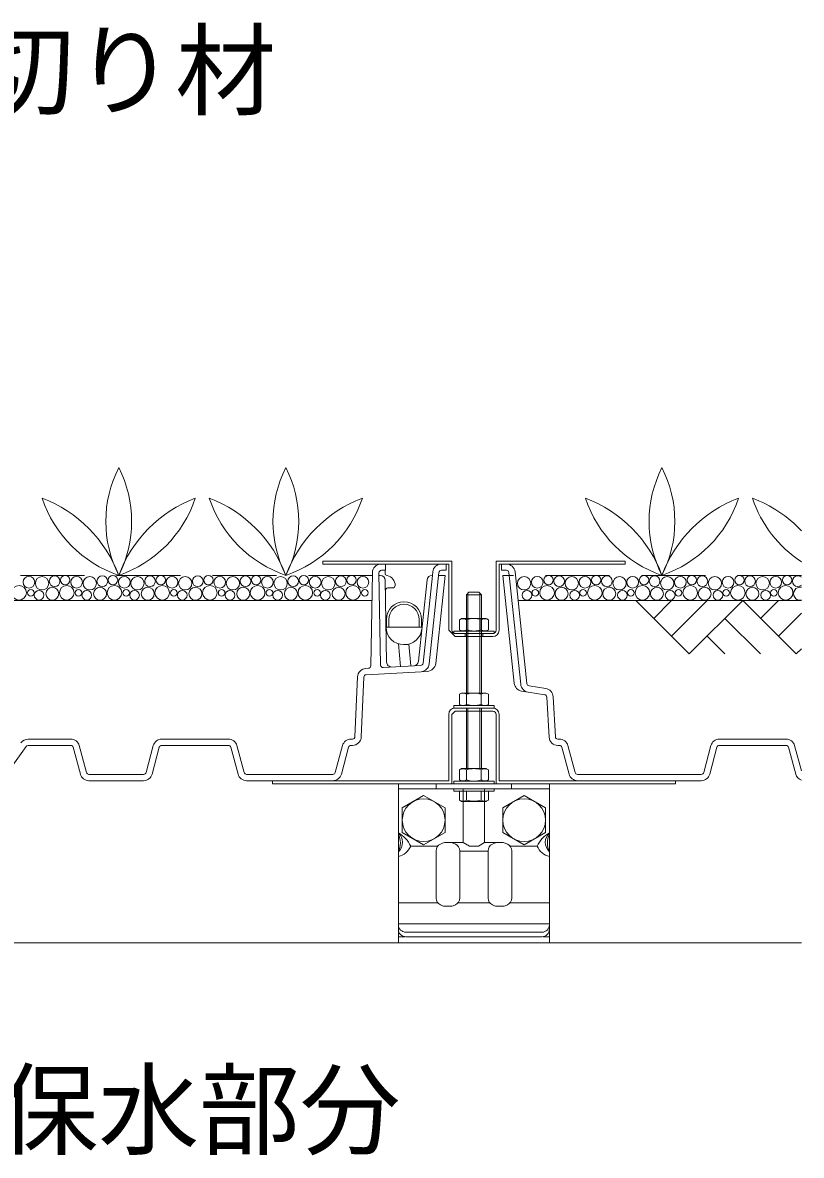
# Model space of a CAD drawing. Units: millimetres, scale not verified. Extents: x -3947 to 3947, y -2774 to 2774.
# Drawn here: x 1750.1 to 2059.3, y 1577 to 2026.6 of the extents above; entities that cross this region are included whole.
import ezdxf
from ezdxf.enums import TextEntityAlignment as Align

# ---------------------------------------------------------------- set-up
doc = ezdxf.new("R2010")
doc.units = ezdxf.units.MM
doc.header["$LTSCALE"] = 2
doc.linetypes.add('USER1', pattern=[19.05, 12.7, -6.35])
for name, color, linetype, lineweight in [('0-3_MOJI', 7, 'Continuous', 18), ('0-5_ecom', 7, 'Continuous', 20), ('0-6_KANAMONO', 4, 'Continuous', 18), ('0-7_KANAMONO_SCREW', 4, 'Continuous', 18), ('0-8_GREEN', 7, 'Continuous', 20)]:
    doc.layers.add(name, color=color, linetype=linetype, lineweight=lineweight)
doc.styles.add('ＭＳ ゴシック', font='')
doc.styles.get('ＭＳ ゴシック').set_extended_font_data('MS Gothic')

msp = doc.modelspace()

# ---------------------------------------------------------------- linework, layer by layer
at = {"layer": '0-5_ecom'}
for p, q in [((1888.344, 1771.28), (1888.989, 1808.258)), ((1891.611, 1808.179), (1892.249, 1771.607)), ((1894.02, 1808.083), (1894, 1809.197)), ((1915.425, 1808.302), (1911.586, 1772.08)), ((1945.659, 1808.566), (1950.359, 1764.226)), ((1892.07, 1807.197), (1891.628, 1807.197)), ((1894.636, 1772.779), (1894.069, 1805.232)), ((1910.71, 1805.408), (1907.283, 1773.084)), ((1895.14, 1802.197), (1897.044, 1802.197)), ((1888.796, 1797.197), (1426.864, 1797.197)), ((2059.299, 1797.197), (1946.864, 1797.197)), ((1993.612, 1797.197), (2014.825, 1775.984)), ((2007.754, 1797.197), (2000.683, 1790.126)), ((2021.896, 1797.197), (2007.754, 1783.055)), ((2036.038, 1797.197), (2014.825, 1775.984)), ((2036.038, 1797.197), (2057.251, 1775.984)), ((2050.18, 1797.197), (2043.109, 1790.126)), ((2028.967, 1790.126), (2043.109, 1775.984)), ((2059.299, 1792.174), (2050.18, 1783.055)), ((2021.896, 1783.055), (2028.967, 1775.984)), ((1900.203, 1771.009), (1899.405, 1780.079)), ((1901.687, 1779.697), (1901.394, 1779.697)), ((1903.442, 1779.92), (1904.206, 1771.231)), ((2059.299, 1778.032), (2057.251, 1775.984)), ((1886.395, 1770.243), (1887.399, 1770.299)), ((1908.299, 1768.954), (1886.534, 1767.747)), ((1893.304, 1770.626), (1908.161, 1771.45)), ((1908.299, 1768.954), (1910.828, 1769.095)), ((1882.077, 1743.154), (1883.092, 1766.898)), ((1885.59, 1766.791), (1884.575, 1743.047)), ((1951.198, 1763.343), (1957.793, 1762.301)), ((1950.807, 1760.874), (1948.251, 1761.278)), ((1957.403, 1759.832), (1950.807, 1760.874)), ((1959.151, 1742.998), (1958.245, 1758.901)), ((1960.741, 1759.043), (1961.647, 1743.14)), ((1752.316, 1742.197), (1769.232, 1742.197)), ((1805.367, 1742.197), (1831.832, 1742.197)), ((1880.491, 1742.197), (1881.078, 1742.197)), ((1962.645, 1742.197), (1963.232, 1742.197)), ((2026.767, 1742.197), (2053.232, 1742.197)), ((1751.5, 1739.275), (1746.288, 1731.917)), ((1769.232, 1739.697), (1752.316, 1739.697)), ((1773.055, 1728.291), (1770.198, 1738.956)), ((1772.613, 1739.603), (1775.47, 1728.938)), ((1799.128, 1728.938), (1801.986, 1739.603)), ((1804.401, 1738.956), (1801.543, 1728.291)), ((1831.832, 1739.697), (1805.366, 1739.697)), ((1835.655, 1728.291), (1832.798, 1738.956)), ((1835.213, 1739.603), (1838.07, 1728.938)), ((1874.253, 1728.938), (1877.11, 1739.603)), ((1879.525, 1738.956), (1876.668, 1728.291)), ((1881.078, 1739.697), (1880.491, 1739.697)), ((1963.232, 1739.697), (1962.645, 1739.697)), ((1967.055, 1728.291), (1964.198, 1738.956)), ((1966.613, 1739.603), (1969.47, 1728.938)), ((2020.528, 1728.938), (2023.386, 1739.603)), ((2025.801, 1738.956), (2022.943, 1728.291)), ((2053.232, 1739.697), (2026.766, 1739.697)), ((2057.055, 1728.291), (2054.198, 1738.956)), ((2056.613, 1739.603), (2059.299, 1729.576)), ((1776.436, 1728.197), (1798.162, 1728.197)), ((1839.036, 1728.197), (1873.287, 1728.197)), ((1970.436, 1728.197), (2019.562, 1728.197)), ((1798.162, 1725.697), (1776.436, 1725.697)), ((1873.287, 1725.697), (1839.036, 1725.697)), ((2019.562, 1725.697), (1970.436, 1725.697))]:
    msp.add_line(p, q, dxfattribs=at)
at = {"layer": '0-5_ecom', "color": 3, "linetype": 'USER1', "lineweight": 18}
for p, q in [((1888.971, 1807.197), (1423.29, 1807.197)), ((2059.299, 1807.197), (1943.29, 1807.197))]:
    msp.add_line(p, q, dxfattribs=at)
at = {"layer": '0-5_ecom', "color": 2, "lineweight": 18}
for p, q in [((1894.539, 1786.698), (1894.539, 1789.698)), ((1895.539, 1786.698), (1895.539, 1789.698))]:
    msp.add_line(p, q, dxfattribs=at)
at = {"layer": '0-5_ecom'}
for points in [[(1892.489, 1811.697), (1894.261, 1811.697), (1894.261, 1809.197), (1892.61, 1809.197)], [(1909.1, 1772.344), (1912.794, 1807.197), (1912.939, 1808.566)], [(1916.42, 1811.697), (1918.299, 1811.697), (1918.299, 1809.197), (1916.42, 1809.197)], [(1942.179, 1809.197), (1940.299, 1809.197), (1940.299, 1811.697), (1942.179, 1811.697)], [(1947.873, 1763.962), (1943.29, 1807.197), (1943.173, 1808.302)], [(1914.115, 1772.22), (1917.822, 1807.197), (1915.308, 1807.197)], [(1945.316, 1764.366), (1940.776, 1807.197), (1943.29, 1807.197)]]:
    msp.add_lwpolyline(points, dxfattribs=at)
at = {"layer": '0-5_ecom', "color": 2, "lineweight": 18}
for points in [[(1908.542, 1789.698), (1908.542, 1786.698), (1894.539, 1786.698)], [(1907.542, 1789.698), (1907.542, 1786.698), (1895.539, 1786.698)]]:
    msp.add_lwpolyline(points, dxfattribs=at)
at = {"layer": '0-5_ecom'}
for centre, radius in [((1748.713, 1800.283), 2.903), ((1752.616, 1804.465), 2.322), ((1757.84, 1804.054), 2.658), ((1762.835, 1804.866), 2.127), ((1767.656, 1800.283), 2.903), ((1767.054, 1805.305), 1.865), ((1771.559, 1804.465), 2.322), ((1776.782, 1804.054), 2.658), ((1781.778, 1804.866), 2.127), ((1786.598, 1800.283), 2.903), ((1785.997, 1805.305), 1.865), ((1790.502, 1804.465), 2.322), ((1795.725, 1804.054), 2.658), ((1800.721, 1804.866), 2.127), ((1805.541, 1800.283), 2.903), ((1804.94, 1805.305), 1.865), ((1809.445, 1804.465), 2.322), ((1814.668, 1804.054), 2.658), ((1819.664, 1804.866), 2.127), ((1824.484, 1800.283), 2.903), ((1823.883, 1805.305), 1.865), ((1828.387, 1804.465), 2.322), ((1833.611, 1804.054), 2.658), ((1838.606, 1804.866), 2.127), ((1843.427, 1800.283), 2.903), ((1842.825, 1805.305), 1.865), ((1847.33, 1804.465), 2.322), ((1852.553, 1804.054), 2.658), ((1857.549, 1804.866), 2.127), ((1862.369, 1800.283), 2.903), ((1861.768, 1805.305), 1.865), ((1866.273, 1804.465), 2.322), ((1871.496, 1804.054), 2.658), ((1876.492, 1804.866), 2.127), ((1881.312, 1800.283), 2.903), ((1880.711, 1805.305), 1.865), ((1885.216, 1804.465), 2.322), ((1949.217, 1804.054), 2.658), ((1954.44, 1804.465), 2.322), ((1958.343, 1800.283), 2.903), ((1958.945, 1805.305), 1.865), ((1963.164, 1804.866), 2.127), ((1968.159, 1804.054), 2.658), ((1973.383, 1804.465), 2.322), ((1977.286, 1800.283), 2.903), ((1977.887, 1805.305), 1.865), ((1982.106, 1804.866), 2.127), ((1987.102, 1804.054), 2.658), ((1992.325, 1804.465), 2.322), ((1996.229, 1800.283), 2.903), ((1996.83, 1805.305), 1.865), ((2001.049, 1804.866), 2.127), ((2006.045, 1804.054), 2.658), ((2011.268, 1804.465), 2.322), ((2015.172, 1800.283), 2.903), ((2015.773, 1805.305), 1.865), ((2019.992, 1804.866), 2.127), ((2024.988, 1804.054), 2.658), ((2030.211, 1804.465), 2.322), ((2034.114, 1800.283), 2.903), ((2034.716, 1805.305), 1.865), ((2038.935, 1804.866), 2.127), ((2043.93, 1804.054), 2.658), ((2049.154, 1804.465), 2.322), ((2053.057, 1800.283), 2.903), ((2053.658, 1805.305), 1.865), ((1753.377, 1800.265), 1.311), ((1756.667, 1799.322), 1.925), ((1761.92, 1799.922), 2.579), ((1772.319, 1800.265), 1.311), ((1775.61, 1799.322), 1.925), ((1780.863, 1799.922), 2.579), ((1791.262, 1800.265), 1.311), ((1794.553, 1799.322), 1.925), ((1799.805, 1799.922), 2.579), ((1810.205, 1800.265), 1.311), ((1813.496, 1799.322), 1.925), ((1818.748, 1799.922), 2.579), ((1829.148, 1800.265), 1.311), ((1832.438, 1799.322), 1.925), ((1837.691, 1799.922), 2.579), ((1848.09, 1800.265), 1.311), ((1851.381, 1799.322), 1.925), ((1856.634, 1799.922), 2.579), ((1867.033, 1800.265), 1.311), ((1870.324, 1799.322), 1.925), ((1875.576, 1799.922), 2.579), ((1885.976, 1800.265), 1.311), ((1950.389, 1799.322), 1.925), ((1953.68, 1800.265), 1.311), ((1964.079, 1799.922), 2.579), ((1969.332, 1799.322), 1.925), ((1972.623, 1800.265), 1.311), ((1983.022, 1799.922), 2.579), ((1988.275, 1799.322), 1.925), ((1991.565, 1800.265), 1.311), ((2001.965, 1799.922), 2.579), ((2007.217, 1799.322), 1.925), ((2010.508, 1800.265), 1.311), ((2020.908, 1799.922), 2.579), ((2026.16, 1799.322), 1.925), ((2029.451, 1800.265), 1.311), ((2039.85, 1799.922), 2.579), ((2045.103, 1799.322), 1.925), ((2048.394, 1800.265), 1.311)]:
    msp.add_circle(centre, radius, dxfattribs=at)
for centre, radius, start, end in [((1892.489, 1808.197), 3.5, 90, 179.00001), ((1892.61, 1808.197), 1, 90, 180.99999), ((1895.019, 1808.101), 1, 181.00014, 258.86173), ((1916.42, 1808.197), 3.5, 90, 173.94951), ((1916.42, 1808.197), 1, 90, 173.94923), ((1942.179, 1808.197), 3.5, 6.05076, 90), ((1942.179, 1808.197), 1, 6.05058, 90), ((1892.07, 1805.197), 2, 1.00001, 90), ((1894.044, 1803.197), 4, 360, 78.7192), ((1897.044, 1803.197), 1, 270, 0), ((1912.698, 1805.197), 2, 90, 173.94923), ((2057.877, 1804.866), 2.127, 48.04802, 311.95198), ((1895.14, 1801.197), 1, 90, 181), ((2058.793, 1799.922), 2.579, 78.68254, 281.31746), ((1901.394, 1786.697), 7, 181, 270), ((1901.687, 1786.697), 7, 270, 353.94924), ((1893.249, 1771.625), 1, 180.99999, 273.17517), ((1896.635, 1772.814), 2, 181.00001, 273.17517), ((1905.294, 1773.295), 2, 273.17517, 353.94923), ((1908.105, 1772.449), 1, 273.17517, 353.94923), ((1908.105, 1772.449), 3.5, 273.17519, 353.94923), ((1910.634, 1772.589), 3.5, 273.17519, 353.94924), ((1886.589, 1766.748), 3.5, 93.17503, 177.55122), ((1886.589, 1766.748), 1, 93.17519, 177.55122), ((1887.344, 1771.297), 1, 273.17503, 359.00001), ((1948.797, 1764.735), 3.5, 186.05076, 261.02313), ((1951.354, 1764.331), 3.5, 186.05076, 261.02313), ((1951.354, 1764.331), 1, 186.05076, 261.02311), ((1957.247, 1758.844), 1, 3.25935, 81.02313), ((1957.247, 1758.844), 3.5, 3.25935, 81.02311), ((1752.316, 1738.697), 3.5, 90, 144.68874), ((1769.232, 1738.697), 3.5, 15.00004, 90), ((1805.367, 1738.697), 3.5, 90, 164.99996), ((1831.832, 1738.697), 3.5, 15.00004, 90), ((1880.491, 1738.697), 3.5, 90, 164.99996), ((1881.078, 1743.197), 1, 270, 357.55122), ((1881.078, 1743.197), 3.5, 270, 357.55122), ((1962.645, 1743.197), 3.5, 183.25935, 270), ((1962.645, 1743.197), 1, 183.25935, 270), ((1963.232, 1738.697), 3.5, 15.00004, 90), ((2026.767, 1738.697), 3.5, 90, 164.99996), ((2053.232, 1738.697), 3.5, 15.00004, 90), ((1752.316, 1738.697), 1, 90, 144.68879), ((1769.232, 1738.697), 1, 14.99997, 90), ((1805.366, 1738.697), 1, 90, 165.00003), ((1831.832, 1738.697), 1, 14.99997, 90), ((1880.491, 1738.697), 1, 90, 165.00003), ((1963.232, 1738.697), 1, 14.99997, 90), ((2026.766, 1738.697), 1, 90, 165.00003), ((2053.232, 1738.697), 1, 14.99997, 90), ((1776.436, 1729.197), 3.5, 194.99997, 270), ((1776.436, 1729.197), 1, 195.00004, 270), ((1798.162, 1729.197), 1, 270, 344.99996), ((1798.162, 1729.197), 3.5, 270, 345.00003), ((1839.036, 1729.197), 3.5, 194.99997, 270), ((1839.036, 1729.197), 1, 195.00004, 270), ((1873.287, 1729.197), 1, 270, 344.99996), ((1873.287, 1729.197), 3.5, 270, 345.00003), ((1970.436, 1729.197), 3.5, 194.99997, 270), ((1970.436, 1729.197), 1, 195.00004, 270), ((2019.562, 1729.197), 1, 270, 344.99996), ((2019.562, 1729.197), 3.5, 270, 345.00003), ((2060.436, 1729.197), 3.5, 194.99997, 251.0443)]:
    msp.add_arc(centre, radius, start, end, dxfattribs=at)
at = {"layer": '0-5_ecom', "color": 2, "lineweight": 18}
for radius in [7.002, 6.002]:
    msp.add_arc((1901.54, 1789.698), radius, 0, 180, dxfattribs=at)
at = {"layer": '0-6_KANAMONO'}
for p, q in [((1921.799, 1784.097), (1936.799, 1784.097)), ((1925.799, 1782.897), (1925.799, 1784.097)), ((1932.799, 1782.897), (1932.799, 1784.097)), ((1936.799, 1754.497), (1921.799, 1754.497)), ((1921.799, 1753.297), (1936.799, 1753.297)), ((1899.299, 1661.271), (1899.299, 1724.497)), ((1899.299, 1722.497), (1959.299, 1722.497)), ((1914.349, 1724.497), (1914.349, 1722.497)), ((1925.049, 1722.497), (1925.049, 1701.132)), ((1933.549, 1722.497), (1933.549, 1701.132)), ((1944.249, 1724.497), (1944.249, 1722.497)), ((1904.199, 1699.732), (1914.964, 1699.732)), ((1913.896, 1699.732), (1914.299, 1699.732)), ((1915.995, 1700.551), (1916.787, 1700.933)), ((1917.657, 1701.132), (1925.049, 1701.132)), ((1921.106, 1700.939), (1921.935, 1700.546)), ((1925.049, 1701.132), (1927.499, 1699.697)), ((1927.499, 1699.697), (1931.099, 1699.697)), ((1933.549, 1701.132), (1931.099, 1699.697)), ((1933.549, 1701.132), (1940.899, 1701.132)), ((1936.645, 1700.551), (1937.437, 1700.933)), ((1941.756, 1700.939), (1942.585, 1700.546)), ((1943.623, 1699.732), (1954.399, 1699.732)), ((1914.299, 1679.115), (1914.299, 1697.849)), ((1923.649, 1697.835), (1923.649, 1697.697)), ((1923.649, 1697.697), (1934.949, 1697.697)), ((1923.649, 1697.697), (1923.649, 1679.129)), ((1934.949, 1697.849), (1934.949, 1697.697)), ((1934.949, 1697.697), (1934.949, 1679.115)), ((1944.299, 1697.835), (1944.299, 1679.129)), ((1899.299, 1677.232), (1914.964, 1677.232)), ((1922.973, 1677.232), (1935.614, 1677.232)), ((1943.623, 1677.232), (1959.299, 1677.232)), ((1915.995, 1676.414), (1916.787, 1676.031)), ((1917.657, 1675.832), (1920.249, 1675.832)), ((1921.106, 1676.026), (1921.935, 1676.419)), ((1936.645, 1676.414), (1937.437, 1676.031)), ((1938.307, 1675.832), (1940.899, 1675.832)), ((1941.756, 1676.026), (1942.585, 1676.419)), ((1959.299, 1668.932), (1899.299, 1668.932)), ((1899.299, 1663.771), (1901.82, 1663.771)), ((1902.299, 1665.532), (1956.299, 1665.532)), ((1956.299, 1663.732), (1902.299, 1663.732)), ((1956.778, 1663.771), (1959.299, 1663.771)), ((2059.299, 1661.271), (1259.299, 1661.271)), ((1899.299, 1661.271), (1959.299, 1661.271))]:
    msp.add_line(p, q, dxfattribs=at)
for points in [[(1919.299, 1785.397), (1919.299, 1811.697), (1869.299, 1811.697), (1869.299, 1812.897), (1920.499, 1812.897), (1920.499, 1785.397)], [(1938.099, 1785.397), (1938.099, 1812.897), (1989.299, 1812.897), (1989.299, 1811.697), (1939.299, 1811.697), (1939.299, 1785.397)], [(1936.799, 1782.897), (1921.799, 1782.897), (1919.299, 1785.397)], [(1919.299, 1751.997), (1919.299, 1725.697), (1849.299, 1725.697), (1849.299, 1724.497), (1920.499, 1724.497), (1920.499, 1751.997), (1921.799, 1753.297)], [(1938.099, 1751.997), (1938.099, 1724.497), (2009.299, 1724.497), (2009.299, 1725.697), (1939.299, 1725.697), (1939.299, 1751.997)], [(1899.299, 1724.497), (1959.299, 1724.497), (1959.299, 1661.271)]]:
    msp.add_lwpolyline(points, dxfattribs=at)
for points in [[(1921.299, 1784.097), (1937.299, 1784.097), (1937.299, 1785.097), (1921.299, 1785.097)], [(1921.299, 1754.497), (1937.299, 1754.497), (1937.299, 1755.497), (1921.299, 1755.497)], [(1921.299, 1724.497), (1937.299, 1724.497), (1937.299, 1725.497), (1921.299, 1725.497)], [(1921.299, 1721.497), (1937.299, 1721.497), (1937.299, 1722.497), (1921.299, 1722.497)], [(1900.849, 1705.126), (1900.849, 1714.941), (1909.349, 1719.849), (1917.849, 1714.941), (1917.849, 1705.126), (1909.349, 1700.219)], [(1940.749, 1705.126), (1940.749, 1714.941), (1949.249, 1719.849), (1957.749, 1714.941), (1957.749, 1705.126), (1949.249, 1700.219)]]:
    msp.add_lwpolyline(points, close=True, dxfattribs=at)
for centre in [(1909.349, 1710.034), (1949.249, 1710.034)]:
    msp.add_circle(centre, 8.5, dxfattribs=at)
for centre, radius, start, end in [((1921.799, 1785.397), 1.3, 180, 270), ((1936.799, 1785.397), 1.3, 270, 0), ((1936.799, 1785.397), 2.5, 270, 0), ((1921.799, 1751.997), 2.5, 90, 180), ((1936.799, 1751.997), 2.5, 0, 90), ((1936.799, 1751.997), 1.3, 360, 90), ((1894.079, 1695.226), 11.078, 24.00558, 61.88861), ((1895.924, 1701.233), 5.055, 311.88798, 48.11202), ((1892.05, 1700.983), 8.055, 334.14214, 25.85786), ((1964.519, 1695.226), 11.078, 118.11139, 155.99442), ((1962.674, 1701.233), 5.055, 131.88798, 228.11202), ((1966.548, 1700.983), 8.055, 154.14214, 205.85786), ((1897.616, 1702.521), 7.149, 283.6173, 337.04386), ((1917.299, 1697.849), 3, 115.76933, 180), ((1917.657, 1699.132), 2, 90, 115.76933), ((1920.249, 1699.132), 2, 64.61209, 90), ((1920.649, 1697.835), 3, 0, 64.61209), ((1937.949, 1697.849), 3, 115.76933, 180), ((1938.307, 1699.132), 2, 90, 115.76933), ((1940.899, 1699.132), 2, 64.61209, 90), ((1941.299, 1697.835), 3, 0, 64.61209), ((1960.982, 1702.521), 7.149, 202.95614, 256.3827), ((1917.299, 1679.115), 3, 180, 244.23067), ((1920.649, 1679.129), 3, 295.38791, 360), ((1937.949, 1679.115), 3, 180, 244.23067), ((1941.299, 1679.129), 3, 295.38791, 360), ((1917.657, 1677.832), 2, 244.23067, 270), ((1920.249, 1677.832), 2, 270, 295.38791), ((1938.307, 1677.832), 2, 244.23067, 270), ((1940.899, 1677.832), 2, 270, 295.38791), ((1902.299, 1668.532), 3, 180, 270), ((1956.299, 1668.532), 3, 270, 0), ((1902.299, 1666.732), 3, 180, 270), ((1956.299, 1666.732), 3, 270, 0)]:
    msp.add_arc(centre, radius, start, end, dxfattribs=at)
at = {"layer": '0-7_KANAMONO_SCREW'}
for p, q in [((1926.299, 1799.497), (1927.299, 1800.497)), ((1926.299, 1760.497), (1926.299, 1799.497)), ((1932.299, 1799.497), (1926.299, 1799.497)), ((1926.899, 1760.497), (1926.899, 1800.097)), ((1931.299, 1800.497), (1927.299, 1800.497)), ((1932.299, 1799.497), (1931.299, 1800.497)), ((1931.699, 1760.497), (1931.699, 1800.097)), ((1932.299, 1760.497), (1932.299, 1799.497)), ((1926.412, 1789.592), (1926.412, 1785.601)), ((1932.186, 1789.592), (1932.186, 1785.601)), ((1926.412, 1759.992), (1926.412, 1756.001)), ((1932.186, 1759.992), (1932.186, 1756.001)), ((1926.299, 1730.497), (1926.299, 1754.497)), ((1926.899, 1730.497), (1926.899, 1754.497)), ((1931.699, 1730.497), (1931.699, 1754.497)), ((1932.299, 1730.497), (1932.299, 1754.497)), ((1926.412, 1729.992), (1926.412, 1726.001)), ((1932.186, 1729.992), (1932.186, 1726.001)), ((1923.526, 1721.497), (1923.526, 1718.001)), ((1935.073, 1721.497), (1923.526, 1721.497)), ((1924.399, 1717.497), (1923.526, 1718.001)), ((1926.412, 1721.497), (1926.412, 1718.001)), ((1932.186, 1721.497), (1932.186, 1718.001)), ((1934.199, 1717.497), (1935.073, 1718.001)), ((1935.073, 1721.497), (1935.073, 1718.001)), ((1934.199, 1717.497), (1924.399, 1717.497))]:
    msp.add_line(p, q, dxfattribs=at)
for points in [[(1935.073, 1789.592), (1934.199, 1790.097), (1924.399, 1790.097), (1923.526, 1789.592), (1923.526, 1785.601), (1924.399, 1785.097), (1934.199, 1785.097), (1935.073, 1785.601)], [(1935.073, 1759.992), (1934.199, 1760.497), (1924.399, 1760.497), (1923.526, 1759.992), (1923.526, 1756.001), (1924.399, 1755.497), (1934.199, 1755.497), (1935.073, 1756.001)], [(1935.073, 1729.992), (1934.199, 1730.497), (1924.399, 1730.497), (1923.526, 1729.992), (1923.526, 1726.001), (1924.399, 1725.497), (1934.199, 1725.497), (1935.073, 1726.001)]]:
    msp.add_lwpolyline(points, close=True, dxfattribs=at)
for centre, radius, start, end in [((1924.969, 1787.218), 2.779, 58.70286, 121.29714), ((1929.299, 1781.583), 8.514, 70.18081, 109.81919), ((1933.629, 1787.218), 2.779, 58.70286, 121.29714), ((1924.969, 1787.975), 2.779, 238.70286, 301.29714), ((1929.299, 1793.611), 8.514, 250.18081, 289.81919), ((1933.629, 1787.975), 2.779, 238.70286, 301.29714), ((1924.969, 1757.618), 2.779, 58.70286, 121.29714), ((1929.299, 1751.983), 8.514, 70.18081, 109.81919), ((1933.629, 1757.618), 2.779, 58.70286, 121.29714), ((1924.969, 1758.375), 2.779, 238.70286, 301.29714), ((1929.299, 1764.011), 8.514, 250.18081, 289.81919), ((1933.629, 1758.375), 2.779, 238.70286, 301.29714), ((1924.969, 1727.618), 2.779, 58.70286, 121.29714), ((1929.299, 1721.983), 8.514, 70.18081, 109.81919), ((1933.629, 1727.618), 2.779, 58.70286, 121.29714), ((1924.969, 1728.375), 2.779, 238.70286, 301.29714), ((1929.299, 1734.011), 8.514, 250.18081, 289.81919), ((1933.629, 1728.375), 2.779, 238.70286, 301.29714), ((1924.969, 1720.11), 2.556, 235.61585, 304.38415), ((1929.299, 1727.108), 9.553, 252.4121, 287.5879), ((1933.629, 1720.11), 2.556, 235.61586, 304.38415)]:
    msp.add_arc(centre, radius, start, end, dxfattribs=at)
at = {"layer": '0-8_GREEN'}
for centre, radius, start, end in [((1830.496, 1828.59), 47.326, 153.12829, 206.87401), ((1746.065, 1828.59), 47.326, 333.12599, 26.87171), ((1896.848, 1828.59), 47.326, 153.12829, 206.87401), ((1812.418, 1828.59), 47.326, 333.12599, 26.87171), ((2046.181, 1828.59), 47.326, 153.12829, 206.87401), ((1961.751, 1828.59), 47.326, 333.12599, 26.87171), ((1739.585, 1789.221), 51.907, 20.26163, 69.3585), ((1804.029, 1853.237), 48.659, 198.50209, 251.11695), ((1836.976, 1789.221), 51.907, 110.6415, 159.73837), ((1772.533, 1853.237), 48.659, 288.88305, 341.49791), ((1805.938, 1789.221), 51.907, 20.26163, 69.3585), ((1870.381, 1853.237), 48.659, 198.50209, 251.11695), ((1903.328, 1789.221), 51.907, 110.6415, 159.73837), ((1838.885, 1853.237), 48.659, 288.88305, 341.49791), ((1955.271, 1789.221), 51.907, 20.26163, 69.3585), ((2019.714, 1853.237), 48.659, 198.50209, 251.11695), ((2052.661, 1789.221), 51.907, 110.6415, 159.73837), ((1988.218, 1853.237), 48.659, 288.88305, 341.49791), ((2021.623, 1789.221), 51.907, 43.46086, 69.3585), ((2086.066, 1853.237), 48.659, 198.50209, 236.62737)]:
    msp.add_arc(centre, radius, start, end, dxfattribs=at)

# ---------------------------------------------------------------- texts
at = {"layer": '0-3_MOJI', "style": 'ＭＳ ゴシック'}
for s, p in [('ＳＲＧ見切り材', (1570.673, 1984.189)), ('保水部分', (1740.156, 1571.578))]:
    msp.add_text(s, height=29.33, dxfattribs=at).set_placement(p, align=Align.BOTTOM_LEFT)

doc.saveas('drawing.dxf')
